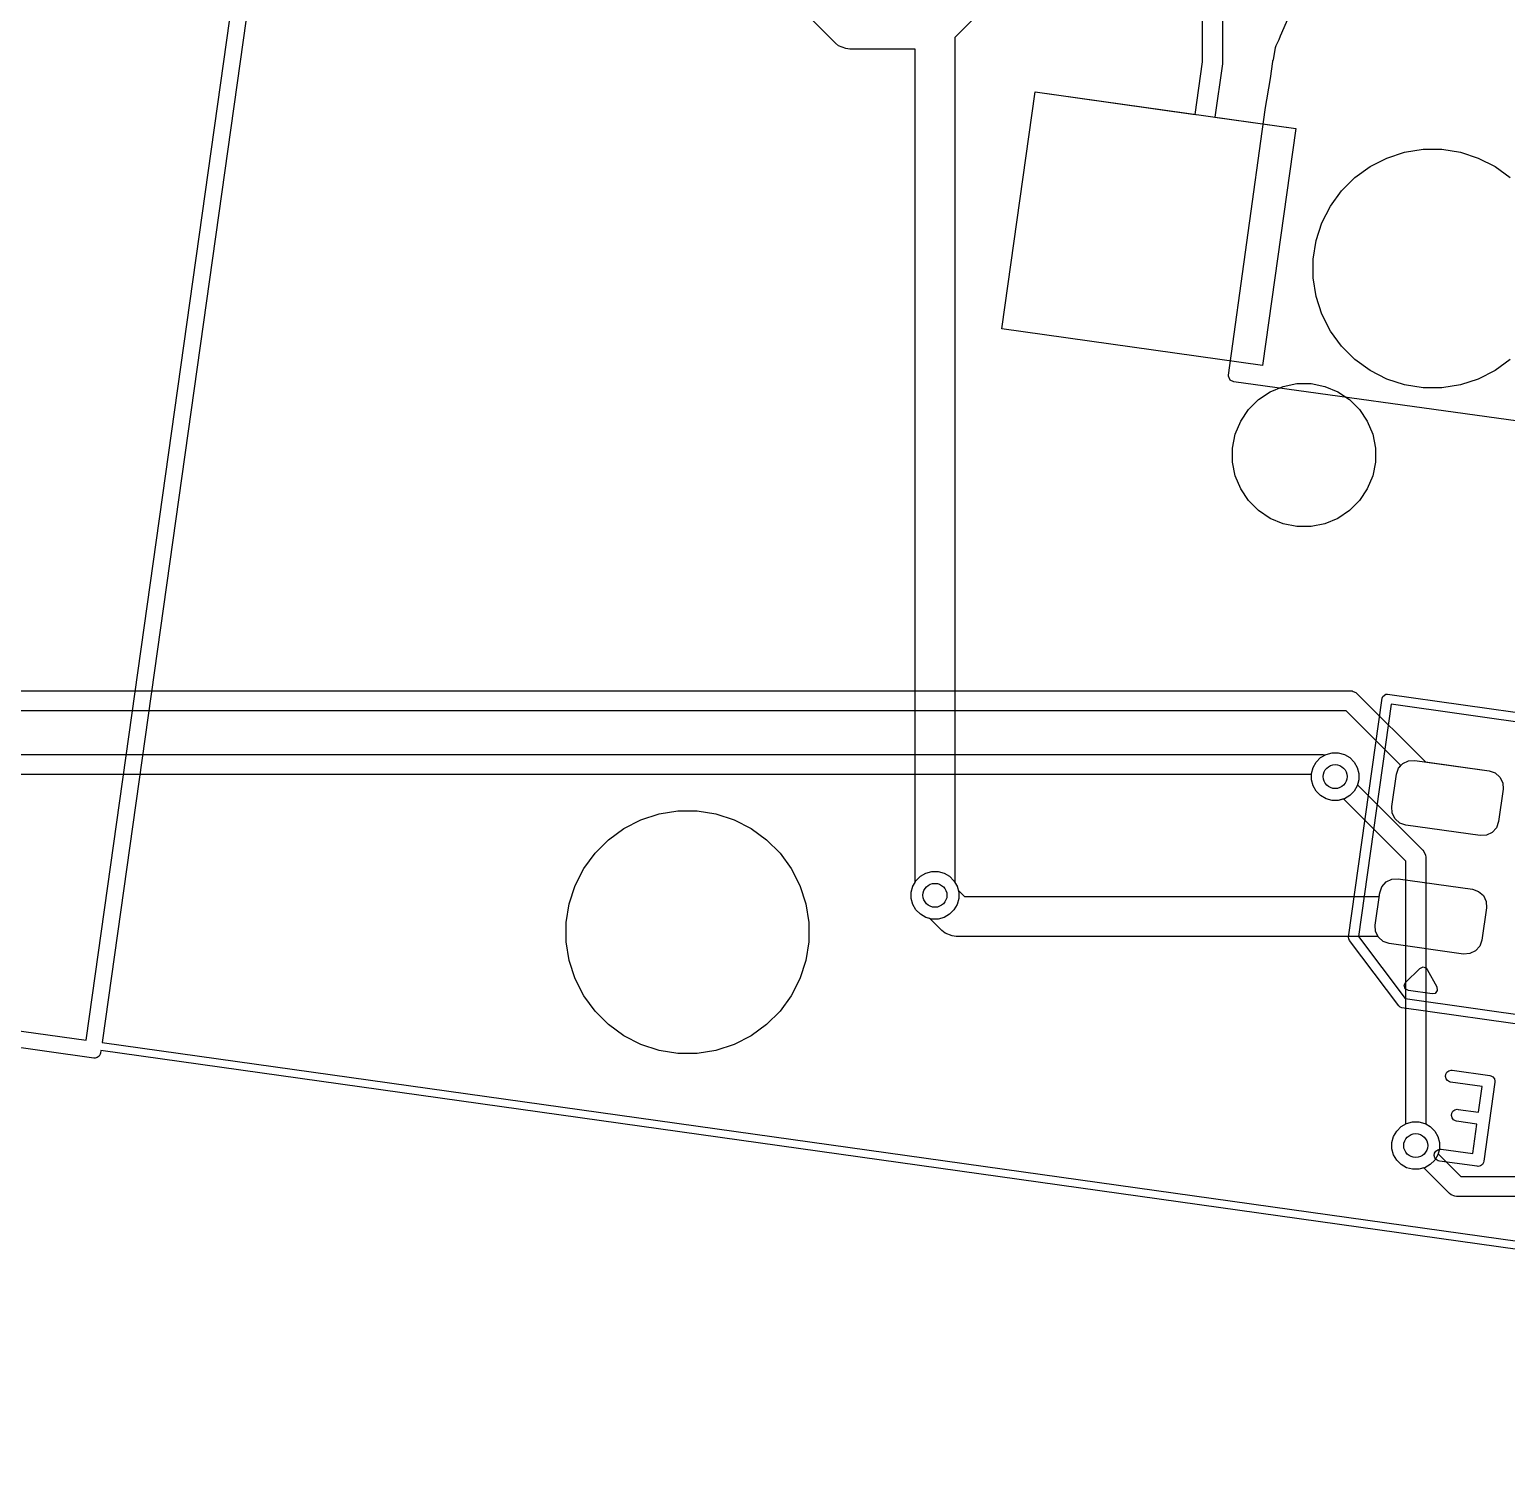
# Model space of a CAD drawing. Header units: millimetres. Extents: x 14 to 286, y -133 to -45.
# Drawn here: x 103.33 to 121.84, y -132.9 to -114.83 of the extents above; entities that cross this region are included whole.
import ezdxf

# ---------------------------------------------------------------- set-up
doc = ezdxf.new("R2010")
doc.units = ezdxf.units.MM
for name, color, linetype, true_color in [('B.Cu', 153, 'CONTINUOUS', 0x4d7fc4), ('B.Mask', 4, 'CONTINUOUS', 0x02ffee), ('B.Paste', 132, 'CONTINUOUS', 0x00c2c2), ('B.Silkscreen', 31, 'CONTINUOUS', 0xe8b2a7), ('F.Cu', 13, 'CONTINUOUS', 0xc83434), ('F.Mask', 201, 'CONTINUOUS', 0xd864ff), ('F.Paste', 253, 'CONTINUOUS', 0xb4a09a), ('F.Silkscreen', 41, 'CONTINUOUS', 0xf2eda1), ('User.Drawings', 9, 'CONTINUOUS', 0xc2c2c2)]:
    doc.layers.add(name, color=color, linetype=linetype, true_color=true_color)

msp = doc.modelspace()

# ---------------------------------------------------------------- linework, layer by layer
at = {"layer": 'B.Cu', "linetype": 'CONTINUOUS'}
for p, q in [((118.0359, -115.23706), (118.0359, -107.7728)), ((118.2859, -107.824576), (118.2859, -115.2458)), ((113.435224, -115.003777), (109.946823, -111.515377)), ((117.217677, -112.643477), (114.9306, -114.930554)), ((114.9306, -114.930554), (114.9306, -125.526646)), ((113.473108, -115.034868), (113.435224, -115.003777)), ((113.563228, -115.072197), (113.473108, -115.034868)), ((113.563237, -115.072197), (113.563228, -115.072197)), ((113.612, -115.077), (113.563237, -115.072197)), ((114.4306, -115.077), (113.612, -115.077)), ((114.4306, -125.526646), (114.4306, -115.077)), ((117.943193, -115.896635), (118.0359, -115.23706)), ((118.284683, -115.263198), (118.190759, -115.931428)), ((118.285044, -115.254484), (118.284683, -115.263198)), ((118.2859, -115.2458), (118.285044, -115.254484)), ((115.520314, -118.585604), (115.937833, -115.6148)), ((115.937833, -115.6148), (117.943193, -115.896635)), ((118.190759, -115.931428), (119.205718, -116.074072)), ((119.205718, -116.074072), (118.788199, -119.044876)), ((118.788199, -119.044876), (115.520314, -118.585604)), ((119.420436, -124.085495), (119.459594, -124.017672)), ((119.459594, -124.017672), (119.514972, -123.962294)), ((119.514972, -123.962294), (119.582795, -123.923136)), ((119.582795, -123.923136), (119.658442, -123.902867)), ((119.658442, -123.902867), (119.736758, -123.902867)), ((119.736758, -123.902867), (119.812405, -123.923136)), ((119.812405, -123.923136), (119.880228, -123.962294)), ((119.880228, -123.962294), (119.935606, -124.017672)), ((119.935606, -124.017672), (119.974764, -124.085495)), ((119.400167, -124.161142), (119.420436, -124.085495)), ((119.400167, -124.239458), (119.400167, -124.161142)), ((119.974764, -124.085495), (119.995033, -124.161142)), ((119.995033, -124.161142), (119.995033, -124.239458)), ((119.420436, -124.315105), (119.400167, -124.239458)), ((119.459594, -124.382928), (119.420436, -124.315105)), ((119.514972, -124.438306), (119.459594, -124.382928)), ((119.995033, -124.239458), (119.97781, -124.303734)), ((119.97781, -124.303734), (120.795489, -125.121412)), ((119.582795, -124.477464), (119.514972, -124.438306)), ((119.658442, -124.497733), (119.582795, -124.477464)), ((119.736758, -124.497733), (119.658442, -124.497733)), ((119.801034, -124.48051), (119.736758, -124.497733)), ((120.5821, -125.261576), (119.801034, -124.48051)), ((120.795489, -125.121412), (120.811034, -125.140354)), ((120.811034, -125.140354), (120.829698, -125.185414)), ((120.5821, -128.555922), (120.5821, -125.261576)), ((120.829698, -125.185414), (120.8321, -125.2098)), ((120.8321, -125.2098), (120.8321, -128.555922)), ((114.383167, -125.649342), (114.403436, -125.573695)), ((114.383167, -125.727658), (114.383167, -125.649342)), ((114.403436, -125.573695), (114.4306, -125.526646)), ((114.9306, -125.526646), (114.957764, -125.573695)), ((114.957764, -125.573695), (114.978033, -125.649342)), ((114.978033, -125.649342), (114.978033, -125.727658)), ((114.403436, -125.803305), (114.383167, -125.727658)), ((114.442594, -125.871128), (114.403436, -125.803305)), ((114.497972, -125.926506), (114.442594, -125.871128)), ((114.918606, -125.871128), (114.863228, -125.926506)), ((114.957764, -125.803305), (114.918606, -125.871128)), ((114.978033, -125.727658), (114.957764, -125.803305)), ((114.565795, -125.965664), (114.497972, -125.926506)), ((114.641442, -125.985933), (114.565795, -125.965664)), ((114.719758, -125.985933), (114.641442, -125.985933)), ((114.795405, -125.965664), (114.719758, -125.985933)), ((114.863228, -125.926506), (114.795405, -125.965664)), ((120.429936, -128.712395), (120.469094, -128.644572)), ((120.469094, -128.644572), (120.524472, -128.589194)), ((120.524472, -128.589194), (120.5821, -128.555922)), ((120.8321, -128.555922), (120.889728, -128.589194)), ((120.889728, -128.589194), (120.945106, -128.644572)), ((120.945106, -128.644572), (120.984264, -128.712395)), ((120.409667, -128.788042), (120.429936, -128.712395)), ((120.409667, -128.866358), (120.409667, -128.788042)), ((120.984264, -128.712395), (121.004533, -128.788042)), ((121.004533, -128.788042), (121.004533, -128.866358)), ((120.429936, -128.942005), (120.409667, -128.866358)), ((120.469094, -129.009828), (120.429936, -128.942005)), ((120.524472, -129.065206), (120.469094, -129.009828)), ((120.945106, -129.009828), (120.889728, -129.065206)), ((120.984264, -128.942005), (120.945106, -129.009828)), ((121.004533, -128.866358), (120.984264, -128.942005)), ((120.592295, -129.104364), (120.524472, -129.065206)), ((120.667942, -129.124633), (120.592295, -129.104364)), ((120.746258, -129.124633), (120.667942, -129.124633)), ((120.821905, -129.104364), (120.746258, -129.124633)), ((120.889728, -129.065206), (120.821905, -129.104364))]:
    msp.add_line(p, q, dxfattribs=at)
at = {"layer": 'B.Cu'}
for centre in [(119.6976, -124.2003), (114.6806, -125.6885), (120.7071, -128.8272)]:
    msp.add_circle(centre, 0.15, dxfattribs=at)
at = {"layer": 'B.Mask', "linetype": 'CONTINUOUS'}
for p, q in [((115.520314, -118.585604), (115.937833, -115.6148)), ((115.937833, -115.6148), (119.205718, -116.074072)), ((119.205718, -116.074072), (118.788199, -119.044876)), ((120.13433, -116.55051), (120.344053, -116.443651)), ((120.344053, -116.443651), (120.56791, -116.370915)), ((120.56791, -116.370915), (120.800389, -116.334094)), ((120.800389, -116.334094), (121.035767, -116.334094)), ((121.035767, -116.334094), (121.268246, -116.370915)), ((121.268246, -116.370915), (121.492103, -116.443651)), ((121.492103, -116.443651), (121.701826, -116.55051)), ((119.943906, -116.688861), (120.13433, -116.55051)), ((121.701826, -116.55051), (121.89225, -116.688861)), ((119.777469, -116.855298), (119.943906, -116.688861)), ((119.639118, -117.045722), (119.777469, -116.855298)), ((119.532259, -117.255445), (119.639118, -117.045722)), ((119.459523, -117.479302), (119.532259, -117.255445)), ((119.422702, -117.711781), (119.459523, -117.479302)), ((119.422702, -117.947159), (119.422702, -117.711781)), ((119.459523, -118.179638), (119.422702, -117.947159)), ((119.532259, -118.403495), (119.459523, -118.179638)), ((119.639118, -118.613218), (119.532259, -118.403495)), ((118.788199, -119.044876), (115.520314, -118.585604)), ((119.777469, -118.803642), (119.639118, -118.613218)), ((119.943906, -118.970079), (119.777469, -118.803642)), ((120.13433, -119.10843), (119.943906, -118.970079)), ((121.89225, -118.970079), (121.701826, -119.10843)), ((120.344053, -119.215289), (120.13433, -119.10843)), ((120.56791, -119.288025), (120.344053, -119.215289)), ((121.492103, -119.215289), (121.268246, -119.288025)), ((121.701826, -119.10843), (121.492103, -119.215289)), ((118.735984, -119.472292), (118.882681, -119.374272)), ((118.882681, -119.374272), (119.045682, -119.306755)), ((119.045682, -119.306755), (119.218723, -119.272335)), ((119.218723, -119.272335), (119.395153, -119.272335)), ((119.395153, -119.272335), (119.568194, -119.306755)), ((119.568194, -119.306755), (119.731195, -119.374272)), ((119.731195, -119.374272), (119.877892, -119.472292)), ((120.800389, -119.324846), (120.56791, -119.288025)), ((121.035767, -119.324846), (120.800389, -119.324846)), ((121.268246, -119.288025), (121.035767, -119.324846)), ((118.513209, -119.743744), (118.611229, -119.597047)), ((118.611229, -119.597047), (118.735984, -119.472292)), ((119.877892, -119.472292), (120.002647, -119.597047)), ((120.002647, -119.597047), (120.100667, -119.743744)), ((118.445692, -119.906745), (118.513209, -119.743744)), ((120.100667, -119.743744), (120.168184, -119.906745)), ((118.411272, -120.079786), (118.445692, -119.906745)), ((120.168184, -119.906745), (120.202604, -120.079786)), ((118.411272, -120.256216), (118.411272, -120.079786)), ((120.202604, -120.079786), (120.202604, -120.256216)), ((118.445692, -120.429257), (118.411272, -120.256216)), ((120.202604, -120.256216), (120.168184, -120.429257)), ((118.513209, -120.592258), (118.445692, -120.429257)), ((120.168184, -120.429257), (120.100667, -120.592258)), ((118.611229, -120.738955), (118.513209, -120.592258)), ((120.100667, -120.592258), (120.002647, -120.738955)), ((118.735984, -120.86371), (118.611229, -120.738955)), ((118.882681, -120.96173), (118.735984, -120.86371)), ((119.877892, -120.86371), (119.731195, -120.96173)), ((120.002647, -120.738955), (119.877892, -120.86371)), ((119.045682, -121.029247), (118.882681, -120.96173)), ((119.218723, -121.063667), (119.045682, -121.029247)), ((119.395153, -121.063667), (119.218723, -121.063667)), ((119.568194, -121.029247), (119.395153, -121.063667)), ((119.731195, -120.96173), (119.568194, -121.029247)), ((110.782288, -124.850441), (110.995506, -124.741801)), ((110.995506, -124.741801), (111.223094, -124.667853)), ((111.223094, -124.667853), (111.459448, -124.630418)), ((111.459448, -124.630418), (111.698748, -124.630418)), ((111.698748, -124.630418), (111.935102, -124.667853)), ((111.935102, -124.667853), (112.16269, -124.741801)), ((112.16269, -124.741801), (112.375908, -124.850441)), ((110.58869, -124.991098), (110.782288, -124.850441)), ((112.375908, -124.850441), (112.569506, -124.991098)), ((110.419479, -125.160309), (110.58869, -124.991098)), ((112.569506, -124.991098), (112.738717, -125.160309)), ((110.278822, -125.353907), (110.419479, -125.160309)), ((112.738717, -125.160309), (112.879374, -125.353907)), ((110.170182, -125.567125), (110.278822, -125.353907)), ((112.879374, -125.353907), (112.988014, -125.567125)), ((110.096234, -125.794713), (110.170182, -125.567125)), ((112.988014, -125.567125), (113.061962, -125.794713)), ((110.058799, -126.031067), (110.096234, -125.794713)), ((113.061962, -125.794713), (113.099397, -126.031067)), ((110.058799, -126.270367), (110.058799, -126.031067)), ((113.099397, -126.031067), (113.099397, -126.270367)), ((110.096234, -126.506721), (110.058799, -126.270367)), ((113.099397, -126.270367), (113.061962, -126.506721)), ((110.170182, -126.734309), (110.096234, -126.506721)), ((113.061962, -126.506721), (112.988014, -126.734309)), ((110.278822, -126.947527), (110.170182, -126.734309)), ((112.988014, -126.734309), (112.879374, -126.947527)), ((110.419479, -127.141125), (110.278822, -126.947527)), ((112.879374, -126.947527), (112.738717, -127.141125)), ((110.58869, -127.310336), (110.419479, -127.141125)), ((112.738717, -127.141125), (112.569506, -127.310336)), ((110.782288, -127.450993), (110.58869, -127.310336)), ((112.569506, -127.310336), (112.375908, -127.450993)), ((110.995506, -127.559633), (110.782288, -127.450993)), ((111.223094, -127.633581), (110.995506, -127.559633)), ((112.16269, -127.559633), (111.935102, -127.633581)), ((112.375908, -127.450993), (112.16269, -127.559633)), ((111.459448, -127.671016), (111.223094, -127.633581)), ((111.698748, -127.671016), (111.459448, -127.671016)), ((111.935102, -127.633581), (111.698748, -127.671016))]:
    msp.add_line(p, q, dxfattribs=at)
at = {"layer": 'B.Paste', "linetype": 'CONTINUOUS'}
for p, q in [((115.520314, -118.585604), (115.937833, -115.6148)), ((115.937833, -115.6148), (119.205718, -116.074072)), ((119.205718, -116.074072), (118.788199, -119.044876)), ((118.788199, -119.044876), (115.520314, -118.585604))]:
    msp.add_line(p, q, dxfattribs=at)
at = {"layer": 'B.Silkscreen', "linetype": 'CONTINUOUS'}
for p, q in [((119.011358, -114.911304), (119.11575, -114.672575)), ((118.957466, -115.034035), (118.997157, -114.958647)), ((118.997157, -114.958647), (119.011358, -114.911304)), ((118.924212, -115.210677), (118.949848, -115.056662)), ((118.949848, -115.056662), (118.957466, -115.034035)), ((118.884814, -115.447374), (118.914606, -115.235395)), ((118.914606, -115.235395), (118.918069, -115.221106)), ((118.918069, -115.221106), (118.924212, -115.210677)), ((118.820096, -115.836191), (118.884814, -115.447374)), ((118.362058, -119.16698), (118.819777, -115.838288)), ((118.819777, -115.838288), (118.820096, -115.836191)), ((118.361412, -119.180023), (118.362058, -119.16698)), ((118.380763, -119.227536), (118.361412, -119.180023)), ((118.426127, -119.251496), (118.380763, -119.227536)), ((121.992484, -119.742615), (118.426127, -119.251496)), ((121.083601, -127.931), (121.098454, -127.905786)), ((121.098454, -127.905786), (121.121824, -127.888175)), ((121.121824, -127.888175), (121.150156, -127.880847)), ((121.150156, -127.880847), (121.164846, -127.881457)), ((121.164846, -127.881457), (121.636402, -127.94773)), ((121.079528, -127.959979), (121.083601, -127.931)), ((121.086856, -127.988311), (121.079528, -127.959979)), ((121.104467, -128.011681), (121.086856, -127.988311)), ((121.129681, -128.026534), (121.104467, -128.011681)), ((121.14397, -128.029997), (121.129681, -128.026534)), ((121.541256, -128.085832), (121.14397, -128.029997)), ((121.495858, -128.408849), (121.541256, -128.085832)), ((121.700234, -128.032438), (121.561061, -129.022706)), ((121.636402, -127.94773), (121.650691, -127.951193)), ((121.650691, -127.951193), (121.675905, -127.966046)), ((121.675905, -127.966046), (121.693516, -127.989416)), ((121.693516, -127.989416), (121.700844, -128.017748)), ((121.700844, -128.017748), (121.700234, -128.032438)), ((121.154722, -128.451418), (121.158795, -128.422439)), ((121.16205, -128.47975), (121.154722, -128.451418)), ((121.158795, -128.422439), (121.173648, -128.397225)), ((121.179661, -128.50312), (121.16205, -128.47975)), ((121.173648, -128.397225), (121.197018, -128.379614)), ((121.197018, -128.379614), (121.22535, -128.372286)), ((121.22535, -128.372286), (121.24004, -128.372896)), ((121.24004, -128.372896), (121.495858, -128.408849)), ((121.204875, -128.517973), (121.179661, -128.50312)), ((121.219164, -128.521436), (121.204875, -128.517973)), ((121.474983, -128.557389), (121.219164, -128.521436)), ((121.422958, -128.92756), (121.474983, -128.557389)), ((120.940355, -128.950248), (120.944428, -128.921269)), ((120.947683, -128.97858), (120.940355, -128.950248)), ((120.944428, -128.921269), (120.959281, -128.896055)), ((120.965294, -129.00195), (120.947683, -128.97858)), ((120.959281, -128.896055), (120.982651, -128.878444)), ((120.990508, -129.016803), (120.965294, -129.00195)), ((120.982651, -128.878444), (121.010983, -128.871116)), ((121.004797, -129.020266), (120.990508, -129.016803)), ((121.476353, -129.086538), (121.004797, -129.020266)), ((121.010983, -128.871116), (121.025673, -128.871726)), ((121.025673, -128.871726), (121.422958, -128.92756)), ((121.557598, -129.036995), (121.542745, -129.062209)), ((121.561061, -129.022706), (121.557598, -129.036995)), ((121.491032, -129.087146), (121.476353, -129.086538)), ((121.491043, -129.087148), (121.491032, -129.087146)), ((121.519375, -129.07982), (121.491043, -129.087148)), ((121.542745, -129.062209), (121.519375, -129.07982))]:
    msp.add_line(p, q, dxfattribs=at)
at = {"layer": 'F.Cu', "linetype": 'CONTINUOUS'}
for p, q in [((96.533076, -123.1241), (119.8869, -123.1241)), ((119.8869, -123.1241), (119.911286, -123.126502)), ((119.911286, -123.126502), (119.911287, -123.126502)), ((119.911287, -123.126502), (119.924484, -123.131968)), ((119.924484, -123.131968), (119.956346, -123.145166)), ((119.956346, -123.145166), (119.956351, -123.145171)), ((119.956351, -123.145171), (119.975288, -123.160712)), ((119.975288, -123.160712), (120.829795, -124.015219)), ((119.835124, -123.3741), (96.4813, -123.3741)), ((120.522667, -124.061644), (119.835124, -123.3741)), ((103.1153, -123.924), (119.5463, -123.924)), ((119.5463, -123.924), (119.570686, -123.926402)), ((119.570686, -123.926402), (119.570687, -123.926402)), ((119.570687, -123.926402), (119.574443, -123.927957)), ((119.574443, -123.927957), (119.582795, -123.923136)), ((119.582795, -123.923136), (119.658442, -123.902867)), ((119.658442, -123.902867), (119.736758, -123.902867)), ((119.736758, -123.902867), (119.812405, -123.923136)), ((119.812405, -123.923136), (119.880228, -123.962294)), ((119.880228, -123.962294), (119.935606, -124.017672)), ((119.935606, -124.017672), (119.974764, -124.085495)), ((120.829795, -124.015219), (121.628386, -124.127453)), ((119.400167, -124.174), (103.167076, -124.174)), ((119.400167, -124.239458), (119.400167, -124.174)), ((119.974764, -124.085495), (119.995033, -124.161142)), ((119.995033, -124.161142), (119.995033, -124.239458)), ((120.408938, -124.577115), (120.465999, -124.171105)), ((120.465999, -124.171105), (120.49237, -124.09559)), ((120.49237, -124.09559), (120.522667, -124.061644)), ((121.628386, -124.127453), (121.703901, -124.153825)), ((121.703901, -124.153825), (121.763576, -124.207086)), ((121.763576, -124.207086), (121.798325, -124.279131)), ((119.420436, -124.315105), (119.400167, -124.239458)), ((119.459594, -124.382928), (119.420436, -124.315105)), ((119.514972, -124.438306), (119.459594, -124.382928)), ((119.935606, -124.382928), (119.880228, -124.438306)), ((119.974764, -124.315105), (119.935606, -124.382928)), ((119.995033, -124.239458), (119.974764, -124.315105)), ((121.80286, -124.358989), (121.745799, -124.764999)), ((121.798325, -124.279131), (121.80286, -124.358989)), ((119.582795, -124.477464), (119.514972, -124.438306)), ((119.658442, -124.497733), (119.582795, -124.477464)), ((119.736758, -124.497733), (119.658442, -124.497733)), ((119.812405, -124.477464), (119.736758, -124.497733)), ((119.880228, -124.438306), (119.812405, -124.477464)), ((120.413473, -124.656973), (120.408938, -124.577115)), ((120.448222, -124.729018), (120.413473, -124.656973)), ((120.507897, -124.782279), (120.448222, -124.729018)), ((120.583412, -124.808651), (120.507897, -124.782279)), ((121.745799, -124.764999), (121.719428, -124.840514)), ((121.514264, -124.939473), (120.583412, -124.808651)), ((121.594122, -124.934938), (121.514264, -124.939473)), ((121.666167, -124.900189), (121.594122, -124.934938)), ((121.719428, -124.840514), (121.666167, -124.900189)), ((114.403436, -125.573695), (114.442594, -125.505872)), ((114.442594, -125.505872), (114.497972, -125.450494)), ((114.497972, -125.450494), (114.565795, -125.411336)), ((114.565795, -125.411336), (114.641442, -125.391067)), ((114.641442, -125.391067), (114.719758, -125.391067)), ((114.719758, -125.391067), (114.795405, -125.411336)), ((114.795405, -125.411336), (114.863228, -125.450494)), ((114.863228, -125.450494), (114.918606, -125.505872)), ((114.918606, -125.505872), (114.957764, -125.573695)), ((120.283611, -125.580992), (120.336872, -125.521317)), ((120.336872, -125.521317), (120.408917, -125.486568)), ((120.408917, -125.486568), (120.488775, -125.482033)), ((120.488775, -125.482033), (121.419627, -125.612855)), ((114.383167, -125.649342), (114.403436, -125.573695)), ((114.383167, -125.727658), (114.383167, -125.649342)), ((114.957764, -125.573695), (114.971824, -125.62617)), ((114.971824, -125.62617), (115.049153, -125.7035)), ((115.049153, -125.7035), (120.250636, -125.7035)), ((120.250636, -125.7035), (120.25724, -125.656507)), ((120.25724, -125.656507), (120.283611, -125.580992)), ((121.419627, -125.612855), (121.495142, -125.639227)), ((121.495142, -125.639227), (121.554817, -125.692488)), ((121.554817, -125.692488), (121.589566, -125.764533)), ((114.403436, -125.803305), (114.383167, -125.727658)), ((114.442594, -125.871128), (114.403436, -125.803305)), ((114.497972, -125.926506), (114.442594, -125.871128)), ((121.594101, -125.844391), (121.53704, -126.250401)), ((121.589566, -125.764533), (121.594101, -125.844391)), ((114.565795, -125.965664), (114.497972, -125.926506)), ((114.61827, -125.979724), (114.565795, -125.965664)), ((114.768824, -126.130277), (114.61827, -125.979724)), ((114.806708, -126.161368), (114.768824, -126.130277)), ((114.896828, -126.198697), (114.806708, -126.161368)), ((114.896837, -126.198697), (114.896828, -126.198697)), ((114.9456, -126.2035), (114.896837, -126.198697)), ((120.234196, -126.2035), (114.9456, -126.2035)), ((120.239463, -126.21442), (120.234196, -126.2035)), ((120.299138, -126.267681), (120.239463, -126.21442)), ((121.53704, -126.250401), (121.510669, -126.325916)), ((120.374653, -126.294053), (120.299138, -126.267681)), ((121.305505, -126.424875), (120.374653, -126.294053)), ((121.385363, -126.42034), (121.305505, -126.424875)), ((121.457408, -126.385591), (121.385363, -126.42034)), ((121.510669, -126.325916), (121.457408, -126.385591)), ((120.429936, -128.712395), (120.469094, -128.644572)), ((120.469094, -128.644572), (120.524472, -128.589194)), ((120.524472, -128.589194), (120.592295, -128.550036)), ((120.592295, -128.550036), (120.667942, -128.529767)), ((120.667942, -128.529767), (120.746258, -128.529767)), ((120.746258, -128.529767), (120.821905, -128.550036)), ((120.821905, -128.550036), (120.889728, -128.589194)), ((120.889728, -128.589194), (120.945106, -128.644572)), ((120.945106, -128.644572), (120.984264, -128.712395)), ((120.409667, -128.788042), (120.429936, -128.712395)), ((120.409667, -128.866358), (120.409667, -128.788042)), ((120.984264, -128.712395), (121.004533, -128.788042)), ((121.004533, -128.788042), (121.004533, -128.866358)), ((120.429936, -128.942005), (120.409667, -128.866358)), ((120.469094, -129.009828), (120.429936, -128.942005)), ((120.524472, -129.065206), (120.469094, -129.009828)), ((121.004533, -128.866358), (120.98731, -128.930634)), ((120.98731, -128.930634), (121.271677, -129.215)), ((120.592295, -129.104364), (120.524472, -129.065206)), ((120.667942, -129.124633), (120.592295, -129.104364)), ((120.746258, -129.124633), (120.667942, -129.124633)), ((120.810534, -129.10741), (120.746258, -129.124633)), ((121.131512, -129.428389), (120.810534, -129.10741)), ((121.271677, -129.215), (130.311641, -129.215)), ((121.150453, -129.443933), (121.131512, -129.428389)), ((121.150454, -129.443934), (121.150453, -129.443933)), ((121.195514, -129.462598), (121.150454, -129.443934)), ((121.2199, -129.465), (121.195514, -129.462598)), ((130.276505, -129.465), (121.2199, -129.465))]:
    msp.add_line(p, q, dxfattribs=at)
at = {"layer": 'F.Cu'}
for centre in [(119.6976, -124.2003), (114.6806, -125.6885), (120.7071, -128.8272)]:
    msp.add_circle(centre, 0.15, dxfattribs=at)
at = {"layer": 'F.Mask', "linetype": 'CONTINUOUS'}
for p, q in [((120.13433, -116.55051), (120.344053, -116.443651)), ((120.344053, -116.443651), (120.56791, -116.370915)), ((120.56791, -116.370915), (120.800389, -116.334094)), ((120.800389, -116.334094), (121.035767, -116.334094)), ((121.035767, -116.334094), (121.268246, -116.370915)), ((121.268246, -116.370915), (121.492103, -116.443651)), ((121.492103, -116.443651), (121.701826, -116.55051)), ((119.943906, -116.688861), (120.13433, -116.55051)), ((121.701826, -116.55051), (121.89225, -116.688861)), ((119.777469, -116.855298), (119.943906, -116.688861)), ((119.639118, -117.045722), (119.777469, -116.855298)), ((119.532259, -117.255445), (119.639118, -117.045722)), ((119.459523, -117.479302), (119.532259, -117.255445)), ((119.422702, -117.711781), (119.459523, -117.479302)), ((119.422702, -117.947159), (119.422702, -117.711781)), ((119.459523, -118.179638), (119.422702, -117.947159)), ((119.532259, -118.403495), (119.459523, -118.179638)), ((119.639118, -118.613218), (119.532259, -118.403495)), ((119.777469, -118.803642), (119.639118, -118.613218)), ((119.943906, -118.970079), (119.777469, -118.803642)), ((120.13433, -119.10843), (119.943906, -118.970079)), ((121.89225, -118.970079), (121.701826, -119.10843)), ((120.344053, -119.215289), (120.13433, -119.10843)), ((120.56791, -119.288025), (120.344053, -119.215289)), ((121.492103, -119.215289), (121.268246, -119.288025)), ((121.701826, -119.10843), (121.492103, -119.215289)), ((118.735984, -119.472292), (118.882681, -119.374272)), ((118.882681, -119.374272), (119.045682, -119.306755)), ((119.045682, -119.306755), (119.218723, -119.272335)), ((119.218723, -119.272335), (119.395153, -119.272335)), ((119.395153, -119.272335), (119.568194, -119.306755)), ((119.568194, -119.306755), (119.731195, -119.374272)), ((119.731195, -119.374272), (119.877892, -119.472292)), ((120.800389, -119.324846), (120.56791, -119.288025)), ((121.035767, -119.324846), (120.800389, -119.324846)), ((121.268246, -119.288025), (121.035767, -119.324846)), ((118.513209, -119.743744), (118.611229, -119.597047)), ((118.611229, -119.597047), (118.735984, -119.472292)), ((119.877892, -119.472292), (120.002647, -119.597047)), ((120.002647, -119.597047), (120.100667, -119.743744)), ((118.445692, -119.906745), (118.513209, -119.743744)), ((120.100667, -119.743744), (120.168184, -119.906745)), ((118.411272, -120.079786), (118.445692, -119.906745)), ((120.168184, -119.906745), (120.202604, -120.079786)), ((118.411272, -120.256216), (118.411272, -120.079786)), ((120.202604, -120.079786), (120.202604, -120.256216)), ((118.445692, -120.429257), (118.411272, -120.256216)), ((120.202604, -120.256216), (120.168184, -120.429257)), ((118.513209, -120.592258), (118.445692, -120.429257)), ((120.168184, -120.429257), (120.100667, -120.592258)), ((118.611229, -120.738955), (118.513209, -120.592258)), ((120.100667, -120.592258), (120.002647, -120.738955)), ((118.735984, -120.86371), (118.611229, -120.738955)), ((118.882681, -120.96173), (118.735984, -120.86371)), ((119.877892, -120.86371), (119.731195, -120.96173)), ((120.002647, -120.738955), (119.877892, -120.86371)), ((119.045682, -121.029247), (118.882681, -120.96173)), ((119.218723, -121.063667), (119.045682, -121.029247)), ((119.395153, -121.063667), (119.218723, -121.063667)), ((119.568194, -121.029247), (119.395153, -121.063667)), ((119.731195, -120.96173), (119.568194, -121.029247)), ((120.49237, -124.09559), (120.545631, -124.035915)), ((120.545631, -124.035915), (120.617676, -124.001166)), ((120.617676, -124.001166), (120.697534, -123.996631)), ((120.697534, -123.996631), (121.628386, -124.127453)), ((120.408938, -124.577115), (120.465999, -124.171105)), ((120.465999, -124.171105), (120.49237, -124.09559)), ((121.628386, -124.127453), (121.703901, -124.153825)), ((121.703901, -124.153825), (121.763576, -124.207086)), ((121.763576, -124.207086), (121.798325, -124.279131)), ((121.80286, -124.358989), (121.745799, -124.764999)), ((121.798325, -124.279131), (121.80286, -124.358989)), ((120.413473, -124.656973), (120.408938, -124.577115)), ((110.782288, -124.850441), (110.995506, -124.741801)), ((110.995506, -124.741801), (111.223094, -124.667853)), ((111.223094, -124.667853), (111.459448, -124.630418)), ((111.459448, -124.630418), (111.698748, -124.630418)), ((111.698748, -124.630418), (111.935102, -124.667853)), ((111.935102, -124.667853), (112.16269, -124.741801)), ((112.16269, -124.741801), (112.375908, -124.850441)), ((120.448222, -124.729018), (120.413473, -124.656973)), ((120.507897, -124.782279), (120.448222, -124.729018)), ((120.583412, -124.808651), (120.507897, -124.782279)), ((121.745799, -124.764999), (121.719428, -124.840514)), ((110.58869, -124.991098), (110.782288, -124.850441)), ((112.375908, -124.850441), (112.569506, -124.991098)), ((121.514264, -124.939473), (120.583412, -124.808651)), ((121.594122, -124.934938), (121.514264, -124.939473)), ((121.666167, -124.900189), (121.594122, -124.934938)), ((121.719428, -124.840514), (121.666167, -124.900189)), ((110.419479, -125.160309), (110.58869, -124.991098)), ((112.569506, -124.991098), (112.738717, -125.160309)), ((110.278822, -125.353907), (110.419479, -125.160309)), ((112.738717, -125.160309), (112.879374, -125.353907)), ((110.170182, -125.567125), (110.278822, -125.353907)), ((112.879374, -125.353907), (112.988014, -125.567125)), ((120.283611, -125.580992), (120.336872, -125.521317)), ((120.336872, -125.521317), (120.408917, -125.486568)), ((120.408917, -125.486568), (120.488775, -125.482033)), ((120.488775, -125.482033), (121.419627, -125.612855)), ((110.096234, -125.794713), (110.170182, -125.567125)), ((112.988014, -125.567125), (113.061962, -125.794713)), ((120.200179, -126.062517), (120.25724, -125.656507)), ((120.25724, -125.656507), (120.283611, -125.580992)), ((121.419627, -125.612855), (121.495142, -125.639227)), ((121.495142, -125.639227), (121.554817, -125.692488)), ((121.554817, -125.692488), (121.589566, -125.764533)), ((110.058799, -126.031067), (110.096234, -125.794713)), ((113.061962, -125.794713), (113.099397, -126.031067)), ((121.594101, -125.844391), (121.53704, -126.250401)), ((121.589566, -125.764533), (121.594101, -125.844391)), ((110.058799, -126.270367), (110.058799, -126.031067)), ((113.099397, -126.031067), (113.099397, -126.270367)), ((120.204714, -126.142375), (120.200179, -126.062517)), ((120.239463, -126.21442), (120.204714, -126.142375)), ((120.299138, -126.267681), (120.239463, -126.21442)), ((121.53704, -126.250401), (121.510669, -126.325916)), ((110.096234, -126.506721), (110.058799, -126.270367)), ((113.099397, -126.270367), (113.061962, -126.506721)), ((120.374653, -126.294053), (120.299138, -126.267681)), ((121.305505, -126.424875), (120.374653, -126.294053)), ((121.385363, -126.42034), (121.305505, -126.424875)), ((121.457408, -126.385591), (121.385363, -126.42034)), ((121.510669, -126.325916), (121.457408, -126.385591)), ((110.170182, -126.734309), (110.096234, -126.506721)), ((113.061962, -126.506721), (112.988014, -126.734309)), ((110.278822, -126.947527), (110.170182, -126.734309)), ((112.988014, -126.734309), (112.879374, -126.947527)), ((110.419479, -127.141125), (110.278822, -126.947527)), ((112.879374, -126.947527), (112.738717, -127.141125)), ((110.58869, -127.310336), (110.419479, -127.141125)), ((112.738717, -127.141125), (112.569506, -127.310336)), ((110.782288, -127.450993), (110.58869, -127.310336)), ((112.569506, -127.310336), (112.375908, -127.450993)), ((110.995506, -127.559633), (110.782288, -127.450993)), ((111.223094, -127.633581), (110.995506, -127.559633)), ((112.16269, -127.559633), (111.935102, -127.633581)), ((112.375908, -127.450993), (112.16269, -127.559633)), ((111.459448, -127.671016), (111.223094, -127.633581)), ((111.698748, -127.671016), (111.459448, -127.671016)), ((111.935102, -127.633581), (111.698748, -127.671016))]:
    msp.add_line(p, q, dxfattribs=at)
at = {"layer": 'F.Paste', "linetype": 'CONTINUOUS'}
for p, q in [((120.49237, -124.09559), (120.545631, -124.035915)), ((120.545631, -124.035915), (120.617676, -124.001166)), ((120.617676, -124.001166), (120.697534, -123.996631)), ((120.697534, -123.996631), (121.628386, -124.127453)), ((120.408938, -124.577115), (120.465999, -124.171105)), ((120.465999, -124.171105), (120.49237, -124.09559)), ((121.628386, -124.127453), (121.703901, -124.153825)), ((121.703901, -124.153825), (121.763576, -124.207086)), ((121.763576, -124.207086), (121.798325, -124.279131)), ((121.80286, -124.358989), (121.745799, -124.764999)), ((121.798325, -124.279131), (121.80286, -124.358989)), ((120.413473, -124.656973), (120.408938, -124.577115)), ((120.448222, -124.729018), (120.413473, -124.656973)), ((120.507897, -124.782279), (120.448222, -124.729018)), ((120.583412, -124.808651), (120.507897, -124.782279)), ((121.745799, -124.764999), (121.719428, -124.840514)), ((121.514264, -124.939473), (120.583412, -124.808651)), ((121.594122, -124.934938), (121.514264, -124.939473)), ((121.666167, -124.900189), (121.594122, -124.934938)), ((121.719428, -124.840514), (121.666167, -124.900189)), ((120.283611, -125.580992), (120.336872, -125.521317)), ((120.336872, -125.521317), (120.408917, -125.486568)), ((120.408917, -125.486568), (120.488775, -125.482033)), ((120.488775, -125.482033), (121.419627, -125.612855)), ((120.200179, -126.062517), (120.25724, -125.656507)), ((120.25724, -125.656507), (120.283611, -125.580992)), ((121.419627, -125.612855), (121.495142, -125.639227)), ((121.495142, -125.639227), (121.554817, -125.692488)), ((121.554817, -125.692488), (121.589566, -125.764533)), ((121.594101, -125.844391), (121.53704, -126.250401)), ((121.589566, -125.764533), (121.594101, -125.844391)), ((120.204714, -126.142375), (120.200179, -126.062517)), ((120.239463, -126.21442), (120.204714, -126.142375)), ((120.299138, -126.267681), (120.239463, -126.21442)), ((121.53704, -126.250401), (121.510669, -126.325916)), ((120.374653, -126.294053), (120.299138, -126.267681)), ((121.305505, -126.424875), (120.374653, -126.294053)), ((121.385363, -126.42034), (121.305505, -126.424875)), ((121.457408, -126.385591), (121.385363, -126.42034)), ((121.510669, -126.325916), (121.457408, -126.385591))]:
    msp.add_line(p, q, dxfattribs=at)
at = {"layer": 'F.Silkscreen', "linetype": 'CONTINUOUS'}
for p, q in [((119.866055, -126.212476), (120.287055, -123.216916)), ((120.397536, -123.293032), (119.988345, -126.204565)), ((120.287055, -123.216916), (120.294773, -123.194814)), ((120.294773, -123.194814), (120.331448, -123.167177)), ((120.331448, -123.167177), (120.354821, -123.16585)), ((120.354821, -123.16585), (127.583778, -124.181813)), ((127.507661, -124.292294), (120.397536, -123.293032)), ((119.867382, -126.235849), (119.866055, -126.212476)), ((119.877553, -126.256935), (119.867382, -126.235849)), ((120.494598, -127.07578), (119.877553, -126.256935)), ((119.988345, -126.204565), (120.575477, -126.983713)), ((120.580821, -126.78149), (120.757196, -126.604312)), ((120.757196, -126.604312), (120.799583, -126.586642)), ((120.799583, -126.586642), (120.842049, -126.604119)), ((120.842049, -126.604119), (120.852262, -126.617673)), ((120.852262, -126.617673), (120.972967, -126.836603)), ((120.563928, -126.81547), (120.580821, -126.78149)), ((120.575426, -126.859929), (120.563928, -126.81547)), ((120.614994, -126.883236), (120.575426, -126.859929)), ((120.575477, -126.983713), (127.002463, -127.886967)), ((120.912074, -126.924988), (120.614994, -126.883236)), ((120.949393, -126.918115), (120.912074, -126.924988)), ((120.978062, -126.882241), (120.949393, -126.918115)), ((120.972967, -126.836603), (120.978062, -126.882241)), ((120.512064, -127.091369), (120.494598, -127.07578)), ((120.534166, -127.099087), (120.512064, -127.091369)), ((127.045178, -128.01415), (120.534166, -127.099087))]:
    msp.add_line(p, q, dxfattribs=at)
at = {"layer": 'User.Drawings', "linetype": 'CONTINUOUS'}
for p, q in [((104.041431, -127.506156), (106.649377, -108.94966)), ((106.848076, -108.977586), (104.240131, -127.534081)), ((80.685514, -124.223696), (104.041431, -127.506156)), ((104.136817, -127.730303), (80.556059, -124.416244)), ((104.240131, -127.534081), (141.671618, -132.794734)), ((104.151506, -127.730912), (104.136817, -127.730303)), ((104.151507, -127.730913), (104.151506, -127.730912)), ((104.151508, -127.730913), (104.151507, -127.730912)), ((104.151507, -127.730912), (104.151507, -127.730913)), ((104.179839, -127.723585), (104.151508, -127.730913)), ((104.203209, -127.705974), (104.179839, -127.723585)), ((104.218062, -127.68076), (104.203209, -127.705974)), ((104.221525, -127.666471), (104.218062, -127.68076)), ((104.226213, -127.633107), (104.221525, -127.666471)), ((141.707214, -132.900719), (104.226213, -127.633107))]:
    msp.add_line(p, q, dxfattribs=at)

doc.saveas('drawing.dxf')
